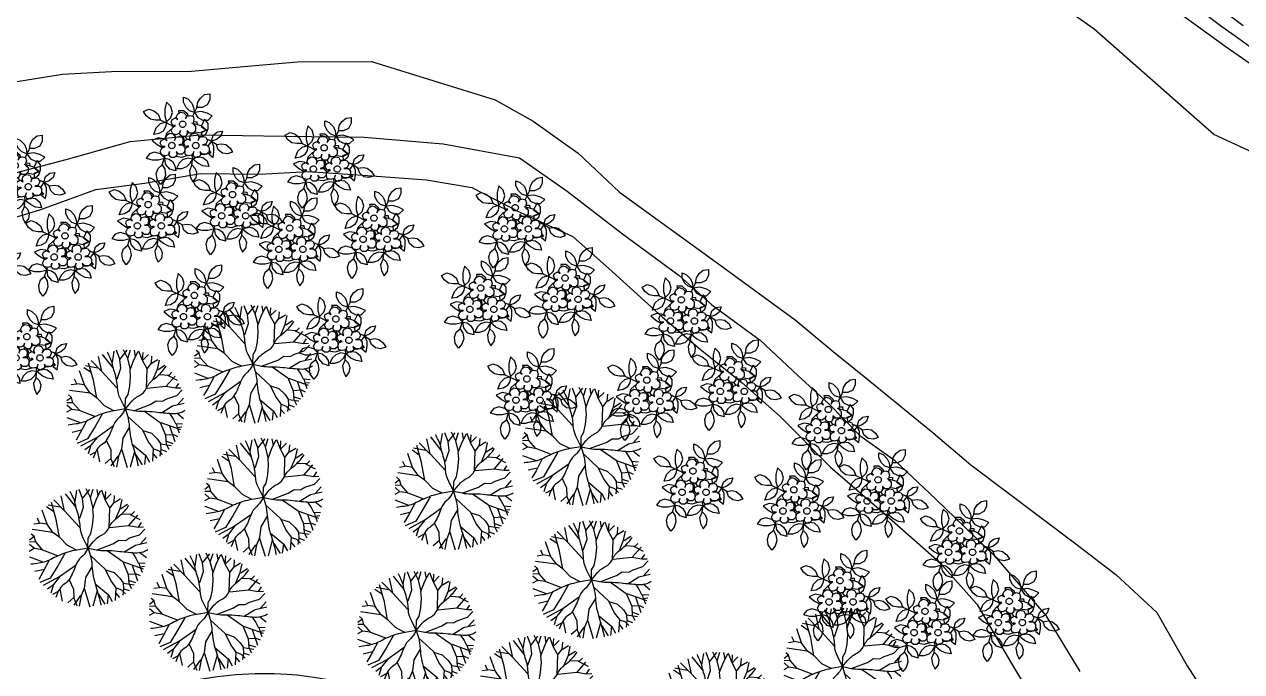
# Model space of a CAD drawing. Header units: millimetres. Extents: x 1101 to 4203, y 1053 to 1744.
# Drawn here: x 1432.5 to 1482.8, y 1656.7 to 1683.4 of the extents above; entities that cross this region are included whole.
import ezdxf

# ---------------------------------------------------------------- set-up
doc = ezdxf.new("R2010")
doc.units = ezdxf.units.MM
doc.layers.add('01_Fina', color=7, linetype='Continuous')
doc.layers.add('NEW_PLANTS', color=7, linetype='Continuous')
doc.styles.get("Standard").update_dxf_attribs({"font": 'arial.ttf'})

# ---------------------------------------------------------------- blocks, each defined once
blk = doc.blocks.new('shrubs')
at = {"layer": 'NEW_PLANTS', "color": 70, "linetype": 'Continuous'}
for points in [[(4509.71, 912.42), (4509.27, 910.66), (4509.27, 908.89), (4509.71, 907.35), (4510.82, 908.45), (4511.26, 909.78), (4510.82, 911.32)], [(4514.12, 913.75), (4515.23, 913.3), (4516.33, 912.2), (4516.77, 911.1), (4516.99, 909.78), (4515.67, 910.22), (4514.79, 911.1), (4514.12, 912.42)], [(4520.96, 914.63), (4520.96, 913.08), (4520.3, 911.76), (4518.98, 911.1), (4517.65, 911.1), (4517.87, 912.42), (4518.54, 913.53), (4519.64, 914.41)], [(4503.76, 910), (4505.08, 910.66), (4506.4, 910.22), (4507.51, 909.33), (4508.17, 907.79), (4506.85, 907.79), (4505.52, 908.01), (4504.42, 908.89)], [(4521.62, 908.89), (4520.3, 909.55), (4518.76, 910), (4516.99, 909.78), (4517.87, 908.45), (4519.2, 907.79), (4520.52, 907.79)], [(4506.4, 904.04), (4507.07, 905.8), (4508.17, 906.91), (4509.71, 907.35), (4509.49, 906.03), (4508.83, 904.92), (4507.73, 904.26)], [(4518.98, 903.38), (4520.08, 904.26), (4520.52, 905.58), (4520.52, 906.91), (4519.64, 908.01), (4518.73, 906.15), (4520.1, 905.12), (4518.73, 904.64)], [(4524.27, 904.92), (4523.83, 903.6), (4522.73, 902.72), (4521.4, 902.28), (4521.84, 903.82), (4522.95, 904.7)], [(4526.92, 899.41), (4525.59, 898.97), (4524.27, 899.19), (4523.17, 900.07), (4522.73, 901.39), (4524.05, 901.61), (4525.15, 901.39), (4526.25, 900.51)], [(4504.42, 897.86), (4505.96, 897.42), (4507.51, 897.42), (4509.27, 897.86), (4508.17, 898.97), (4506.63, 899.41), (4505.3, 898.97)], [(4512.14, 894.55), (4510.6, 895), (4509.49, 896.32), (4509.27, 897.86), (4510.37, 897.64), (4511.26, 896.98), (4511.92, 895.88)], [(4512.36, 895.22), (4513.68, 895.22), (4515.01, 895.66), (4515.89, 896.54), (4516.55, 897.64), (4515.23, 897.86), (4513.9, 897.42), (4513.02, 896.54)], [(4520.74, 895.66), (4519.2, 895.88), (4517.87, 896.54), (4516.55, 897.64), (4517.87, 898.3), (4519.2, 898.08), (4520.3, 897.2)], [(4508.17, 891.03), (4507.29, 892.35), (4507.07, 893.89), (4507.51, 895.22), (4508.61, 896.1), (4509.27, 895), (4509.49, 893.45), (4509.05, 892.13)], [(4516.55, 891.69), (4517.43, 892.79), (4517.65, 894.11), (4517.21, 895.22), (4516.33, 896.1), (4515.67, 894.55), (4515.89, 893.01)]]:
    blk.add_lwpolyline(points, close=True, dxfattribs=at)
at = {"layer": 'NEW_PLANTS', "color": 30, "linetype": 'Continuous', "true_color": 0xf26722}
blk.add_lwpolyline([(4516.64, 906.81), (4517.3, 906.15), (4517.3, 905.06), (4516.64, 904.4), (4515.76, 904.4), (4515.11, 905.06), (4515.11, 904.18), (4514.67, 903.52), (4513.79, 903.52), (4513.13, 904.18), (4513.35, 905.06), (4513.13, 904.4), (4512.26, 903.96), (4511.38, 904.18), (4510.94, 905.06), (4511.38, 905.93), (4512.04, 906.37), (4511.38, 906.37), (4510.94, 907.25), (4511.16, 907.91), (4512.04, 908.34), (4512.7, 907.91), (4512.26, 908.56), (4512.7, 909.44), (4513.35, 909.88), (4514.23, 909.66), (4514.89, 909), (4514.67, 908.12), (4515.11, 908.78), (4515.76, 909), (4516.64, 908.78), (4516.86, 907.91), (4516.64, 907.03)], dxfattribs=at)
at = {"layer": 'NEW_PLANTS', "color": 70, "linetype": 'Continuous'}
for points in [[(4515.38, 908.87), (4515.23, 909.33), (4514.12, 910.22), (4512.8, 910.22), (4512.94, 909.6)], [(4517.65, 911.1), (4516.51, 908.81)], [(4508.17, 907.79), (4511.04, 906.47), (4511.57, 906.06)], [(4512.61, 908.04), (4512.58, 907.98)], [(4517.1, 904.86), (4517.21, 904.7), (4518.76, 904.48), (4520.08, 905.14), (4518.76, 906.25), (4517.63, 906.63), (4516.28, 906.94)], [(4516.73, 907.38), (4517.65, 907.35), (4517.7, 906.63), (4516.76, 906.69)], [(4509.02, 902.78), (4508.83, 902.94), (4507.51, 903.16), (4505.96, 902.5), (4507.29, 901.39), (4508.74, 900.56)], [(4511.15, 905.48), (4510.82, 905.36), (4509.71, 904.26), (4509.29, 902.8)], [(4511.78, 903.65), (4511.92, 903.82), (4511.94, 904.04)], [(4513.48, 903.84), (4513.12, 903.47)], [(4513.13, 903.47), (4513.24, 903.6)], [(4513.25, 904.76), (4513.28, 904.74)], [(4514.03, 901.09), (4514.12, 901.17), (4514.34, 902.72), (4514.11, 903.52)], [(4514.52, 903.52), (4515.14, 902.77)], [(4515.65, 904.51), (4515.23, 904.26), (4515.11, 904.26)], [(4518.78, 903.4), (4518.09, 903.48)], [(4518.37, 903.26), (4518.15, 903.21)], [(4522.73, 901.39), (4520.96, 902.5), (4520.15, 902.86)], [(4514.45, 900.25), (4514.6, 900.19)], [(4515.42, 900.83), (4515.23, 901.17)], [(4520.8, 899.76), (4521.18, 899.19), (4519.42, 898.75), (4518.57, 898.85)], [(4520.8, 899.88), (4521.27, 899.28), (4520.74, 898.97), (4521.84, 898.08), (4522.06, 899.63), (4522.06, 900.95), (4521.4, 902.28), (4520.74, 901.39), (4520.52, 900.95)], [(4508.61, 896.1), (4509.35, 898.5)], [(4515.25, 898.56), (4515.23, 898.53), (4513.68, 898.08), (4512.14, 898.3), (4512.11, 898.33)], [(4516.33, 896.1), (4516.55, 897.86), (4516.35, 898.68)], [(4516.8, 899.33), (4516.75, 899.35)]]:
    blk.add_lwpolyline(points, dxfattribs=at)
at = {"layer": 'NEW_PLANTS', "color": 30, "linetype": 'Continuous', "true_color": 0xf26722}
for points in [[(4513.1, 906.71, -0.098476), (4513.16, 907.03, -0.098485), (4513.34, 907.29, -0.098498), (4513.61, 907.47, -0.098507), (4513.93, 907.54, -0.098507), (4514.24, 907.47, -0.098498), (4514.51, 907.29, -0.098485), (4514.69, 907.03, -0.098476), (4514.75, 906.71, -0.098476), (4514.69, 906.39, -0.098485), (4514.51, 906.12, -0.098498), (4514.24, 905.94, -0.098507), (4513.93, 905.88, -0.098507), (4513.61, 905.94, -0.098498), (4513.34, 906.12, -0.098485), (4513.16, 906.39, -0.098476)], [(4510.27, 901.17, -0.098476), (4510.33, 901.49, -0.098485), (4510.51, 901.76, -0.098498), (4510.78, 901.94, -0.098507), (4511.1, 902, -0.098507), (4511.42, 901.94, -0.098498), (4511.68, 901.76, -0.098485), (4511.86, 901.49, -0.098476), (4511.93, 901.17, -0.098476), (4511.86, 900.86, -0.098485), (4511.68, 900.59, -0.098498), (4511.42, 900.41, -0.098507), (4511.1, 900.34, -0.098507), (4510.78, 900.41, -0.098498), (4510.51, 900.59, -0.098485), (4510.33, 900.86, -0.098476)], [(4516.51, 901.17, -0.098476), (4516.57, 901.49, -0.098485), (4516.75, 901.76, -0.098498), (4517.02, 901.94, -0.098507), (4517.34, 902, -0.098507), (4517.66, 901.94, -0.098498), (4517.93, 901.76, -0.098485), (4518.11, 901.49, -0.098476), (4518.17, 901.17, -0.098476), (4518.11, 900.86, -0.098485), (4517.93, 900.59, -0.098498), (4517.66, 900.41, -0.098507), (4517.34, 900.34, -0.098507), (4517.02, 900.41, -0.098498), (4516.75, 900.59, -0.098485), (4516.57, 900.86, -0.098476)]]:
    blk.add_lwpolyline(points, format="xyb", close=True, dxfattribs=at)
for points in [[(4509.41, 900.89), (4508.53, 900.89), (4508.1, 901.77), (4508.31, 902.43), (4509.19, 902.87), (4509.85, 902.43), (4509.41, 903.08), (4509.85, 903.96), (4510.51, 904.4), (4511.38, 904.18), (4512.04, 903.3), (4511.82, 902.43), (4512.26, 903.3), (4512.92, 903.52), (4513.79, 903.3), (4514.01, 902.43), (4513.79, 901.55), (4512.92, 901.33), (4513.79, 901.33), (4514.45, 900.67), (4514.45, 899.58), (4513.79, 898.92), (4512.92, 898.92), (4512.26, 899.58), (4512.48, 898.7), (4511.82, 898.04), (4510.94, 898.04), (4510.29, 898.7), (4510.51, 899.58), (4510.29, 898.7), (4509.41, 898.48), (4508.53, 898.7), (4508.1, 899.58), (4508.53, 900.46)], [(4515.54, 900.89), (4514.67, 900.89), (4514.23, 901.77), (4514.45, 902.43), (4515.33, 902.87), (4515.98, 902.43), (4515.76, 903.08), (4515.98, 903.96), (4516.86, 904.4), (4517.74, 904.18), (4518.17, 903.3), (4517.95, 902.43), (4518.39, 903.3), (4519.27, 903.52), (4519.93, 903.3), (4520.36, 902.43), (4519.93, 901.55), (4519.05, 901.33), (4520.15, 901.33), (4520.8, 900.67), (4520.8, 899.58), (4520.15, 898.92), (4519.05, 898.92), (4518.39, 899.58), (4518.61, 898.7), (4517.95, 898.04), (4517.08, 898.04), (4516.64, 898.7), (4516.86, 899.58), (4516.42, 898.7), (4515.54, 898.48), (4514.67, 898.7), (4514.45, 899.58), (4514.67, 900.46)]]:
    blk.add_lwpolyline(points, close=True, dxfattribs=at)
blk = doc.blocks.new('tree9')
at = {"color": 106}
for p, q in [((950.75, 450.95), (951.14, 453.4)), ((952.34, 451.69), (951.65, 453.57)), ((952.34, 451.63), (953.87, 453.57)), ((953.99, 451.86), (953.08, 453.69)), ((953.99, 451.86), (954.56, 453.63)), ((955.64, 452.2), (955.41, 453.57)), ((957.12, 451.41), (956.38, 453.4)), ((946.75, 447.25), (945.73, 450.84)), ((948.46, 449.12), (946.24, 451.41)), ((948.53, 449.07), (947.84, 452.26)), ((950.91, 449.87), (948.69, 452.66)), ((952.56, 449.81), (952.34, 451.63)), ((954.56, 449.53), (953.99, 451.86)), ((954.5, 449.41), (955.3, 451.58)), ((955.3, 451.58), (956.21, 453.34)), ((957.12, 451.41), (957.24, 453.12)), ((957.12, 451.41), (958.38, 452.66)), ((958.09, 449.64), (957.12, 451.41)), ((958.09, 449.64), (959, 450.84)), ((959, 450.84), (959.11, 452.31)), ((959.06, 450.84), (960.36, 451.63)), ((960.31, 449.58), (960.71, 451.47)), ((944.82, 446.22), (943.8, 449.19)), ((946.24, 448.84), (944.71, 449.87)), ((947.61, 449.81), (945.05, 450.27)), ((951.71, 445.6), (948.53, 449.07)), ((951.77, 447.47), (952.56, 449.81)), ((954.62, 447.99), (954.5, 449.41)), ((957.97, 445.49), (958.09, 449.64)), ((959.4, 447.42), (960.31, 449.58)), ((960.42, 449.53), (961.85, 450.44)), ((960.71, 448.44), (962.76, 448.33)), ((962.42, 448.28), (964.47, 447.25)), ((962.76, 448.33), (963.33, 448.9)), ((943.23, 446.39), (942.03, 446.22)), ((943.23, 446.46), (942.77, 447.47)), ((944.82, 446.22), (943.23, 446.46)), ((946.07, 444.46), (944.82, 446.22)), ((947.44, 443.43), (946.75, 447.25)), ((954.1, 444.23), (954.44, 445.94)), ((954.44, 445.94), (954.62, 447.99)), ((958.09, 445.54), (962.07, 445.94)), ((962.07, 445.94), (964.18, 445.6)), ((962.14, 445.94), (964.01, 448.11)), ((964.18, 445.6), (964.81, 446.57)), ((964.18, 445.6), (965.26, 445.65)), ((942.09, 443.6), (941.12, 442.87)), ((942.09, 443.6), (941.46, 444.12)), ((946.02, 444.46), (941.69, 445.09)), ((942.42, 442.46), (942.09, 443.6)), ((947.5, 443.43), (946.07, 444.46)), ((949.09, 441.78), (947.5, 443.43)), ((953.48, 441.27), (953.53, 443.27)), ((953.53, 443.27), (954.1, 444.23)), ((961.39, 442.81), (962.3, 443.32)), ((962.3, 443.32), (964.36, 444)), ((964.36, 444), (965.49, 445.2)), ((964.58, 442.06), (965.77, 443.43)), ((942.09, 441.05), (941.06, 440.48)), ((942.42, 442.46), (941.12, 442.41)), ((942.14, 441.05), (941.12, 441.95)), ((943.8, 440.81), (942.14, 441.05)), ((943.91, 440.76), (942.42, 442.46)), ((947.04, 439.56), (943.91, 440.76)), ((951.08, 440.76), (949.09, 441.78)), ((955.3, 440.76), (958.77, 442.06)), ((957.52, 440.65), (960.88, 438.31)), ((958.77, 442.06), (960.03, 442.87)), ((960.03, 442.87), (961.39, 442.81)), ((961.17, 440.36), (963.5, 441.78)), ((963.5, 441.78), (965.95, 442.35)), ((944.02, 438.19), (941.17, 439.27)), ((945.28, 438.59), (943.96, 436.08)), ((948.58, 440.02), (947.1, 437.45)), ((954.05, 439.56), (957.12, 436.72)), ((960.88, 438.31), (962.01, 435.58)), ((961, 438.25), (965.15, 436.77)), ((962.87, 440.19), (963.61, 439.05)), ((963.61, 439.05), (964.12, 438.08)), ((964.12, 438.08), (965.61, 437.97)), ((964.23, 438.08), (964.47, 437.23)), ((964.41, 440.3), (965.83, 439.16)), ((944.25, 436.66), (942.26, 436.2)), ((943.96, 436.08), (943.06, 434.55)), ((947.1, 437.45), (945.5, 434.83)), ((950.97, 437.57), (947.44, 435.07)), ((954.33, 437.23), (952.97, 434.95)), ((957.12, 436.72), (958.32, 434.21)), ((957.17, 436.6), (959, 436.03)), ((959, 436.03), (960.25, 434.83)), ((962.01, 435.58), (962.14, 433.7)), ((962.07, 435.64), (963.67, 435.75)), ((962.82, 437.57), (963.95, 434.26)), ((963.67, 435.75), (964.52, 435.35)), ((964.47, 437.23), (965.44, 437.34)), ((964.47, 437.23), (964.92, 436.08)), ((945.5, 434.83), (943.28, 433.86)), ((947.38, 435.07), (944.02, 433.24)), ((946.18, 433.42), (944.93, 432.5)), ((946.18, 433.47), (945.61, 431.64)), ((947.44, 435.07), (946.18, 433.47)), ((949.49, 434.43), (950.4, 432.5)), ((952.97, 434.95), (952.68, 432.61)), ((955.02, 433.64), (957.75, 431.36)), ((958.32, 434.21), (959.4, 432.78)), ((959.4, 432.78), (959.22, 430.1)), ((960.25, 434.83), (960.93, 433.81)), ((960.93, 433.81), (961, 432.56)), ((961, 433.75), (963.22, 433.42)), ((962.14, 433.7), (962.7, 432.61)), ((962.19, 434.32), (963.55, 433.86)), ((947.15, 431.99), (945.96, 431.36)), ((947.5, 432.45), (948.01, 429.94)), ((950.46, 430.68), (949.21, 429.6)), ((950.4, 432.5), (950.46, 430.68)), ((951.88, 431.13), (950.46, 429.09)), ((950.46, 430.62), (951.14, 428.97)), ((952.05, 431.13), (951.65, 428.85)), ((952.68, 432.61), (952.05, 431.13)), ((952.73, 432.5), (953.87, 428.74)), ((955.41, 432.1), (954.5, 428.85)), ((955.7, 431.42), (957.06, 429.31)), ((957.75, 431.36), (957.52, 429.37)), ((957.81, 431.31), (958.6, 429.88)), ((959.4, 431.64), (960.14, 430.74)), ((959.46, 432.73), (960.54, 432.33)), ((960.54, 432.33), (961.39, 431.48)), ((961, 432.56), (960.82, 431.19)), ((961.05, 432.56), (962.19, 432.16))]:
    blk.add_line(p, q, dxfattribs=at)
for points in [[(953.51, 441.18), (952.47, 443.26, -0.10411), (951.83, 445.71, 0.032984), (951.65, 447.25, 0.034072), (951.2, 449.01, -0.030956), (950.8, 450.55, 0.076171), (950.29, 451.98, -0.026216), (949.72, 453.17, 1.568784)], [(953.51, 441.18), (954.56, 442.46, -0.107856), (956.49, 444, 0.175024), (957.92, 445.49, -0.125464), (959.4, 447.36, 0.043348), (961.28, 449.07, 0.04978), (962.14, 450.21, -8.896609)], [(953.51, 441.18), (951.14, 440.76, 0.029099), (949.21, 440.3, 0.05336), (945.96, 438.94, -0.09082), (943.06, 437.97, -0.003401), (941.41, 437.74, 1.084963)], [(953.51, 441.18), (953.13, 440.53, -0.07796), (952.05, 439.22, 0.120857), (950.91, 437.57, -0.011392), (950.29, 436.03, -0.038005), (949.54, 434.61, -0.112949), (948.46, 433.53, 0.14803), (947.27, 432.16, 0.020427), (946.7, 430.74, 1.639795)], [(953.51, 441.18), (955.3, 440.81, 0.056937), (957.24, 440.65, -0.035612), (959.79, 440.53, 0.008822), (963.33, 440.19, 0.099585), (965.2, 440.41, 0.073278), (966.12, 440.87, -1.918828)], [(953.51, 441.18), (953.94, 439.67, -0.054456), (954.33, 437.34, 0.065281), (955.13, 433.13, -0.028329), (956.21, 429.09, 4.035528)]]:
    blk.add_lwpolyline(points, format="xyb", dxfattribs=at)
at = {"color": 106, "flags": 1}
for tag, p in [('ITEM', (953.79, 443.71)), ('SIZE', (953.53, 441.16))]:
    blk.add_attdef(tag, p, '', height=2.09, dxfattribs=at)
blk = doc.blocks.new('Borde del rio puyo')
for name, p, xscale, yscale, zscale in [('shrubs', (723.003, 1535.46), 0.1586335689872081, 0.1586335689872081, 0.1586335689872081), ('shrubs', (728.843, 1534.486), 0.1586335689872081, 0.1586335689872081, 0.1586335689872081), ('shrubs', (716.09, 1533.756), 0.1586335689872081, 0.1586335689872081, 0.1586335689872081), ('shrubs', (725.06, 1532.556), 0.1586335689872081, 0.1586335689872081, 0.1586335689872081), ('shrubs', (721.58, 1532.143), 0.1586335689872081, 0.1586335689872081, 0.1586335689872081), ('shrubs', (736.729, 1532.012), 0.1586335689872081, 0.1586335689872081, 0.1586335689872081), ('shrubs', (730.899, 1531.583), 0.1586335689872081, 0.1586335689872081, 0.1586335689872081), ('shrubs', (718.146, 1530.852), 0.1586335689872081, 0.1586335689872081, 0.1586335689872081), ('shrubs', (727.42, 1531.17), 0.1586335689872081, 0.1586335689872081, 0.1586335689872081), ('shrubs', (714.667, 1530.439), 0.1586335689872081, 0.1586335689872081, 0.1586335689872081), ('shrubs', (738.785, 1529.109), 0.1586335689872081, 0.1586335689872081, 0.1586335689872081), ('shrubs', (723.484, 1528.393), 0.1586335689872081, 0.1586335689872081, 0.1586335689872081), ('shrubs', (735.306, 1528.696), 0.1586335689872081, 0.1586335689872081, 0.1586335689872081), ('shrubs', (743.586, 1528.21), 0.1586335689872081, 0.1586335689872081, 0.1586335689872081), ('shrubs', (729.324, 1527.419), 0.1586335689872081, 0.1586335689872081, 0.1586335689872081), ('tree9', (1255.96, 1583.32), 0.1950770953426661, 0.1950770953426661, 0.1950770953426661), ('shrubs', (716.571, 1526.689), 0.1586335689872081, 0.1586335689872081, 0.1586335689872081), ('shrubs', (745.642, 1525.306), 0.1586335689872081, 0.1586335689872081, 0.1586335689872081), ('tree9', (1250.691, 1581.481), 0.1950770953426661, 0.1950770953426661, 0.1950770953426661), ('shrubs', (737.21, 1524.945), 0.1586335689872081, 0.1586335689872081, 0.1586335689872081), ('shrubs', (742.163, 1524.893), 0.1586335689872081, 0.1586335689872081, 0.1586335689872081), ('tree9', (1269.506, 1579.918), 0.1950770953426661, 0.1950770953426661, 0.1950770953426661), ('shrubs', (749.653, 1523.684), 0.1586335689872081, 0.1586335689872081, 0.1586335689872081), ('tree9', (1256.385, 1577.823), 0.1950770953426661, 0.1950770953426661, 0.1950770953426661), ('tree9', (1264.238, 1578.079), 0.1950770953426661, 0.1950770953426661, 0.1950770953426661), ('shrubs', (744.066, 1521.143), 0.1586335689872081, 0.1586335689872081, 0.1586335689872081), ('shrubs', (751.709, 1520.78), 0.1586335689872081, 0.1586335689872081, 0.1586335689872081), ('shrubs', (748.23, 1520.367), 0.1586335689872081, 0.1586335689872081, 0.1586335689872081), ('tree9', (1249.152, 1575.733), 0.1950770953426661, 0.1950770953426661, 0.1950770953426661), ('shrubs', (755.066, 1518.667), 0.1586335689872081, 0.1586335689872081, 0.1586335689872081), ('tree9', (1269.931, 1574.421), 0.1950770953426661, 0.1950770953426661, 0.1950770953426661), ('tree9', (1254.103, 1573.078), 0.1950770953426661, 0.1950770953426661, 0.1950770953426661), ('shrubs', (750.134, 1516.617), 0.1586335689872081, 0.1586335689872081, 0.1586335689872081), ('tree9', (1262.699, 1572.33), 0.1950770953426661, 0.1950770953426661, 0.1950770953426661), ('shrubs', (757.122, 1515.764), 0.1586335689872081, 0.1586335689872081, 0.1586335689872081), ('shrubs', (753.643, 1515.35), 0.1586335689872081, 0.1586335689872081, 0.1586335689872081), ('tree9', (1280.297, 1570.839), 0.1950770953426661, 0.1950770953426661, 0.1950770953426661), ('tree9', (1267.649, 1569.676), 0.1950770953426661, 0.1950770953426661, 0.1950770953426661), ('tree9', (1275.028, 1568.999), 0.1950770953426661, 0.1950770953426661, 0.1950770953426661)]:
    blk.add_blockref(name, p, dxfattribs=dict(xscale=xscale, yscale=yscale, zscale=zscale))

msp = doc.modelspace()

# ---------------------------------------------------------------- linework, layer by layer
msp.add_spline([(1206.55, 1742.411), (1198.036, 1713.245), (1191.712, 1699.458), (1188.115, 1692.655), (1185.804, 1676.355), (1188.204, 1664.121), (1192.37, 1645.395), (1198.957, 1631.579), (1205.919, 1617.923), (1212.006, 1606.116), (1219.798, 1593.741), (1226.027, 1584.556), (1235.412, 1573.916), (1239.381, 1569.044), (1262.456, 1553.753), (1273.817, 1547.943), (1292.279, 1545.864), (1304.629, 1545.032), (1323.86, 1547.241), (1343.768, 1554.244), (1348.177, 1560.24), (1355.099, 1558.478), (1361.05, 1563.528), (1368.811, 1564.744), (1375.81, 1569.684), (1387.223, 1575.308), (1397.875, 1585.58), (1409.717, 1597.182), (1418.41, 1615.582), (1419.855, 1625.077), (1420.374, 1641.997), (1422.228, 1651.701), (1429.173, 1651.447), (1435.26, 1654.709), (1443.361, 1656.59), (1455.3, 1651.182), (1462.27, 1643.182), (1465.927, 1633.22), (1474.194, 1620.717), (1478.652, 1616.668), (1481.052, 1602.658), (1484.132, 1591.314), (1484.891, 1574.332), (1484.358, 1564.209), (1486.422, 1559.181), (1489.394, 1548.073), (1492.669, 1543.867), (1495.886, 1536.945), (1501.551, 1533.066), (1522.852, 1526.997), (1548.84, 1524.652), (1563.366, 1519.91), (1597.015, 1518.916), (1608.069, 1518.759), (1621.874, 1530.8), (1629.228, 1540.852), (1637.328, 1541.751), (1654.578, 1528.415), (1666.447, 1514.072), (1678.809, 1502.283), (1683.259, 1485.417), (1688.258, 1473.248), (1696.093, 1461.999), (1707.128, 1455.142), (1716.579, 1451.321), (1728.091, 1440.45), (1739.119, 1428.492), (1751.998, 1419.885), (1768.138, 1407.716), (1779.751, 1403.892), (1792.302, 1394.742), (1800.327, 1389.872), (1811.751, 1382.948), (1818.472, 1377.635), (1820.168, 1369.015), (1828.212, 1360.848), (1834.333, 1353.311), (1847.27, 1343.538), (1858.598, 1336.789), (1868.42, 1330.801), (1878.399, 1329.631), (1894.155, 1331.085)], degree=3)
at = {"layer": '01_Fina'}
for points in [[(1483.262, 1682.374), (1482.502, 1682.924), (1481.962, 1683.314), (1474.682, 1688.824)], [(1486.552, 1676.594), (1481.622, 1678.864), (1476.692, 1683.214), (1472.992, 1685.834)], [(1482.842, 1683.354), (1482.292, 1683.774)]]:
    msp.add_lwpolyline(points, dxfattribs=at)
at = {"layer": '01_Fina', "linetype": 'Continuous'}
for points in [[(1474.172, 1688.264), (1482.132, 1682.494), (1484.612, 1680.764)], [(1431.092, 1680.884), (1434.102, 1681.364), (1436.122, 1681.474), (1439.432, 1681.484), (1441.732, 1681.694), (1443.802, 1681.874), (1446.852, 1681.884), (1451.962, 1680.304), (1453.532, 1679.414), (1455.382, 1678.094), (1457.092, 1676.494), (1460.932, 1673.714), (1464.352, 1671.224), (1465.912, 1669.914), (1467.192, 1668.884), (1470.042, 1666.554), (1471.602, 1665.234), (1475.872, 1662.014), (1477.582, 1660.704), (1479.272, 1659.134), (1480.532, 1656.934), (1482.172, 1654.354), (1484.052, 1651.184)], [(1432.162, 1677.294), (1434.252, 1677.834), (1436.892, 1678.584), (1439.782, 1678.854), (1443.282, 1678.804), (1446.552, 1678.764), (1449.822, 1678.484), (1452.962, 1677.904), (1454.932, 1676.524), (1457.212, 1674.764), (1459.552, 1673.054), (1460.912, 1671.844), (1462.902, 1670.384), (1464.462, 1668.924), (1465.742, 1667.754), (1467.022, 1666.444), (1468.442, 1665.424), (1470.152, 1663.814), (1472.562, 1661.484), (1474.692, 1659.014), (1476.092, 1656.694)], [(1430.422, 1674.934), (1433.162, 1675.764), (1435.472, 1676.594), (1437.492, 1676.854), (1439.792, 1677.264), (1442.242, 1677.234), (1444.252, 1677.344), (1446.692, 1677.174), (1449.132, 1676.994), (1451.002, 1676.684), (1453.002, 1675.654), (1455.172, 1674.654), (1456.792, 1673.214), (1458.872, 1671.334), (1460.422, 1670.014), (1462.152, 1668.614), (1463.722, 1667.224), (1465.802, 1665.134), (1468.002, 1663.234), (1470.302, 1661.214), (1471.862, 1659.464), (1473.192, 1657.174), (1474.852, 1654.404)]]:
    msp.add_lwpolyline(points, dxfattribs=at)

# ---------------------------------------------------------------- block references
msp.add_blockref('Borde del rio puyo', (0, 0))

doc.saveas('drawing.dxf')
